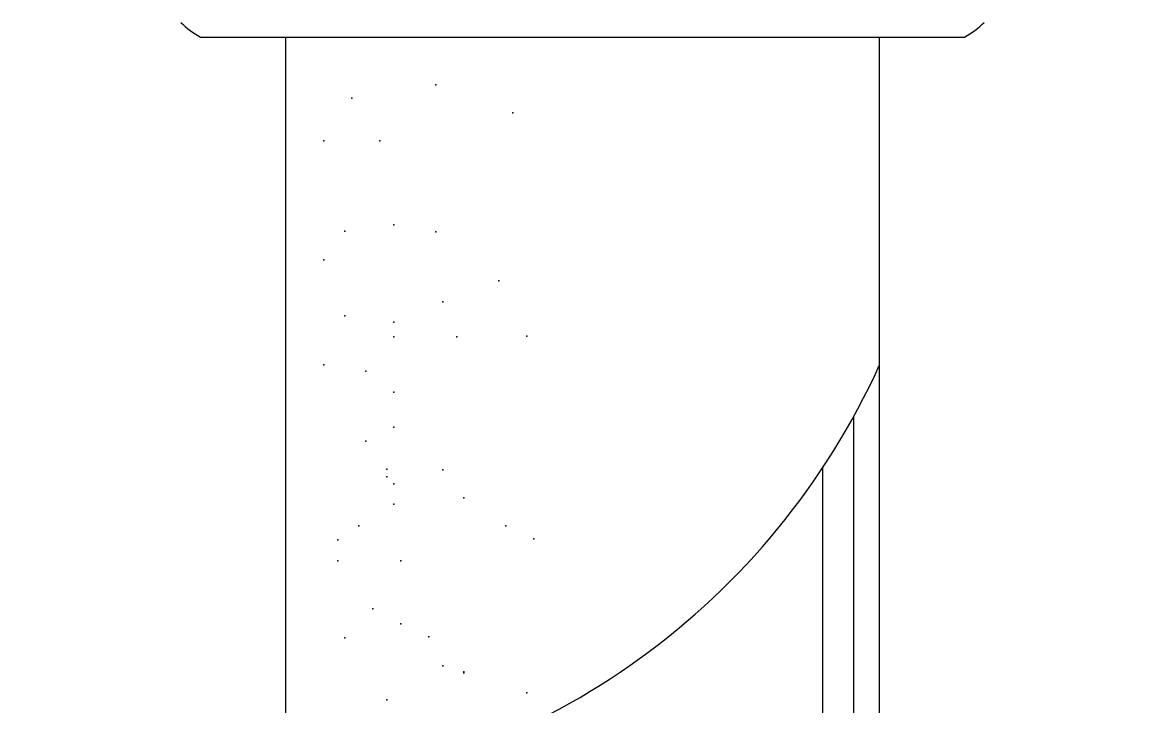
# Model space of a CAD drawing. Extents: x 874 to 1321, y 1756 to 2665.
# Drawn here: x 968.1 to 1227.2, y 2045.2 to 2203.4 of the extents above; entities that cross this region are included whole.
import ezdxf

# ---------------------------------------------------------------- set-up
doc = ezdxf.new("R2010")
doc.units = 0
doc.header["$LTSCALE"] = 10
doc.header["$MEASUREMENT"] = 0
for name, color, linetype in [('3', 3, 'CONTINUOUS'), ('4', 4, 'CONTINUOUS'), ('BH', 3, 'CONTINUOUS')]:
    doc.layers.add(name, color=color, linetype=linetype)

msp = doc.modelspace()

# ---------------------------------------------------------------- linework, layer by layer
at = {"layer": '3'}
for p, q in [((1160.4, 1850.03), (1160.4, 2112.37)), ((1153.22, 1850.03), (1153.22, 2100.49))]:
    msp.add_line(p, q, dxfattribs=at)
msp.add_arc((1011.11, 2194.46), 170.37, 276.0194, 335.6577, dxfattribs=at)
at = {"layer": '4'}
msp.add_line((1009.29, 2200.02), (1186.02, 2200.02), dxfattribs=at)
for points in [[(1028.98, 2200.02), (1028.98, 1850.03, 0.325191), (968.14, 1809.87, 0.325191)], [(1227.17, 1809.87, 0.325191), (1166.34, 1850.03), (1166.34, 2200.02)]]:
    msp.add_lwpolyline(points, format="xyb", dxfattribs=at)
for centre, start, end in [((1018.88, 2217.52), 224.9657, 241.2764), ((1176.43, 2217.52), 298.7236, 315.0343)]:
    msp.add_arc(centre, 19.95, start, end, dxfattribs=at)
at = {"layer": 'BH'}
for p in [(1063.74, 2188.97), (1044.31, 2185.92), (1081.56, 2182.5), (1037.83, 2176.03), (1050.79, 2176.03), (1042.7, 2155.18), (1054.03, 2156.62), (1063.74, 2155), (1037.83, 2148.53), (1078.32, 2143.67), (1065.36, 2138.82), (1042.69, 2135.58), (1054.03, 2134.15), (1054.03, 2130.73), (1068.6, 2130.73), (1084.8, 2130.91), (1037.83, 2124.26), (1047.55, 2122.82), (1054.03, 2117.97), (1054.03, 2109.88), (1047.55, 2106.64), (1052.41, 2100.17), (1052.41, 2098.37), (1065.36, 2099.99), (1054.03, 2096.75), (1070.22, 2093.52), (1054.03, 2092.08), (1045.93, 2087.05), (1079.94, 2087.05), (1041.07, 2083.81), (1086.42, 2083.99), (1041.07, 2078.96), (1055.65, 2078.96), (1049.17, 2067.81), (1055.65, 2064.4), (1042.69, 2061.16), (1062.13, 2061.34), (1065.36, 2054.69), (1070.22, 2053.07), (1070.23, 2053.25), (1052.41, 2046.78), (1084.8, 2048.4)]:
    msp.add_point(p, dxfattribs=at)

doc.saveas('drawing.dxf')
